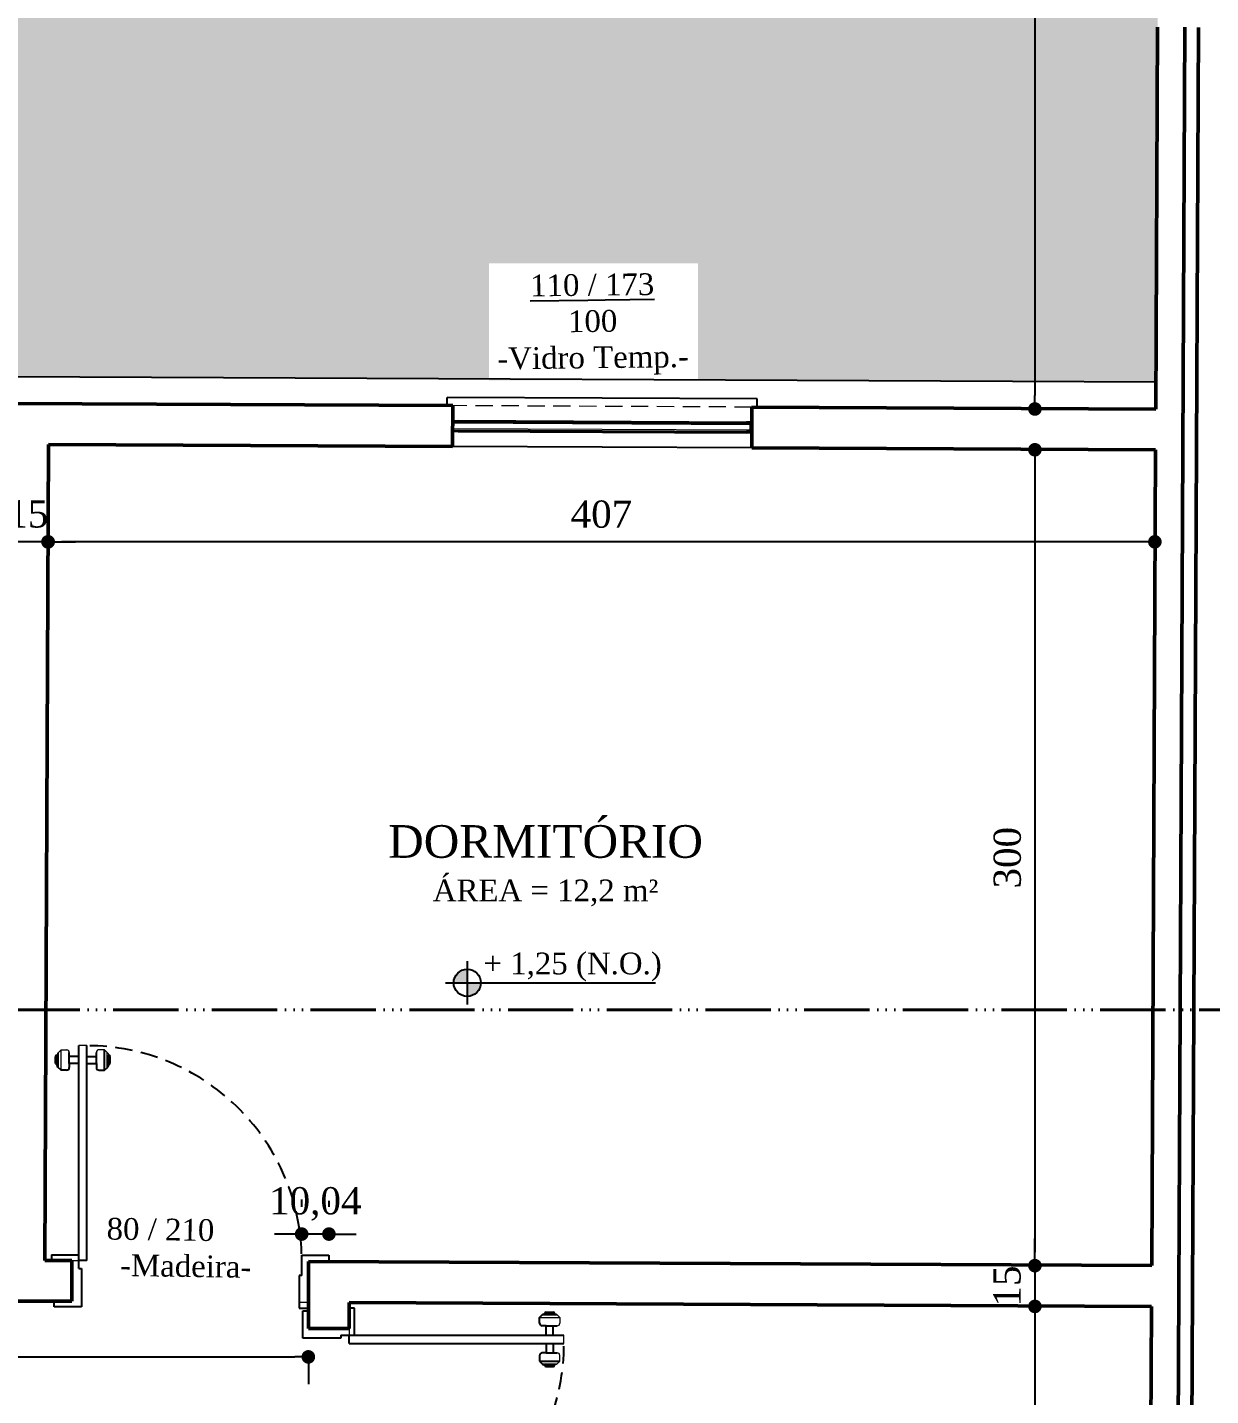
# Model space of a CAD drawing. Header units: millimetres. Extents: x 103208 to 171806, y -164 to 10038.
# Drawn here: x 113677 to 114112, y 6944 to 7448 of the extents above; entities that cross this region are included whole.
import ezdxf

# ---------------------------------------------------------------- set-up
doc = ezdxf.new("R2010")
doc.units = ezdxf.units.MM
doc.linetypes.add('ACAD_ISO06W100', pattern=[36, 24, -3, 0, -3, 0, -3, 0, -3])
doc.linetypes.add('HIDDEN', pattern=[9.525, 6.35, -3.175])
for name, color, linetype in [('ACESSORIOS', 2, 'Continuous'), ('COZINHA', 2, 'Continuous'), ('Hachuria - Moveis', 1, 'Continuous'), ('Piso', 55, 'Continuous'), ('PN010', 1, 'Continuous'), ('PORTAS', 3, 'Continuous'), ('Portas-Cotas', 2, 'Continuous'), ('Portas-Projeção', 55, 'HIDDEN'), ('Texto', 2, 'Continuous')]:
    doc.layers.add(name, color=color, linetype=linetype)
for name, color, linetype, lineweight in [('Corte Planta', 4, 'ACAD_ISO06W100', 40), ('Hachura', 1, 'Continuous', 9), ('Moveis', 1, 'Continuous', 9), ('Parede Baixa', 5, 'Continuous', 50), ('Portas - Janelas', 2, 'Continuous', 20), ('Projeção Janela', 15, 'HIDDEN', 9)]:
    doc.layers.add(name, color=color, linetype=linetype, lineweight=lineweight)
doc.styles.add('Valéria', font='romantic.ttf', dxfattribs={"height": 10})
doc.dimstyles.new('Cota - 50', dxfattribs={"dimtxt": 10, "dimasz": 5, "dimexe": 10, "dimexo": 20, "dimgap": 5, "dimtad": 1, "dimtxsty": 'Valéria', "dimblk": 'DOT', "dimcen": 0, "dimclrd": 12, "dimclre": 12, "dimclrt": 2, "dimazin": 2, "dimtfac": 1, "dimtix": 1, "dimtmove": 0, "dimatfit": 3, "dimldrblk": 'DOT', "dimfxl": 1, "dimarcsym": 0})

# ---------------------------------------------------------------- blocks, each defined once
blk = doc.blocks.new('_Dot')
at = {"color": 0, "linetype": 'ByBlock', "lineweight": -2}
blk.add_line((-0.5, 0), (-1, 0), dxfattribs=at)
at = {"color": 0, "linetype": 'ByBlock', "const_width": 0.5}
blk.add_lwpolyline([(-0.25, 0, 1), (0.25, 0, 1)], format="xyb", close=True, dxfattribs=at)
blk = doc.blocks.new('*D641')
at = {"color": 12, "lineweight": -2, "transparency": 16777216}
for p, q in [((113684.73, 7259.36), (113684.73, 7268.4)), ((114091.8, 7257.42), (114091.8, 7268.4)), ((114086.8, 7258.4), (113689.73, 7258.4))]:
    blk.add_line(p, q, dxfattribs=at)
at = {"layer": 'Defpoints', "color": 0, "transparency": 16777216}
for p in [(113684.73, 7258.4), (113684.73, 7239.36, 9825), (114091.8, 7237.42, 9825)]:
    blk.add_point(p, dxfattribs=at)
at = {"color": 12, "lineweight": -2, "transparency": 16777216, "xscale": 5, "yscale": 5, "zscale": 5, "rotation": 180}
blk.add_blockref('_Dot', (113684.73, 7258.4), dxfattribs=at)
at = {"color": 12, "lineweight": -2, "transparency": 16777216, "xscale": 5, "yscale": 5, "zscale": 5}
blk.add_blockref('_Dot', (114091.8, 7258.4), dxfattribs=at)
at = {"color": 2, "transparency": 16777216, "insert": (113888.27, 7268.52), "char_height": 10, "attachment_point": 5, "style": 'Valéria'}
blk.add_mtext('407', dxfattribs=at)
blk = doc.blocks.new('*D718')
at = {"color": 12, "lineweight": -2, "transparency": 16777216}
for p, q in [((114072.17, 7292.25), (114037.68, 7292.25)), ((114047.68, 7287.25), (114047.68, 6997.25)), ((114070.63, 6992.25), (114037.68, 6992.25))]:
    blk.add_line(p, q, dxfattribs=at)
at = {"layer": 'Defpoints', "color": 0, "transparency": 16777216}
for p in [(114092.17, 7292.25, 9825), (114047.68, 6992.25), (114090.63, 6992.25, 9825)]:
    blk.add_point(p, dxfattribs=at)
at = {"color": 12, "lineweight": -2, "transparency": 16777216, "xscale": 5, "yscale": 5, "zscale": 5}
for p, rotation in [((114047.68, 7292.25), 90), ((114047.68, 6992.25), 270)]:
    blk.add_blockref('_Dot', p, dxfattribs=dict(at, rotation=rotation))
at = {"color": 2, "transparency": 16777216, "insert": (114037.57, 7142.25), "char_height": 10, "attachment_point": 5, "rotation": 90, "style": 'Valéria'}
blk.add_mtext('300', dxfattribs=at)
blk = doc.blocks.new('*D719')
at = {"color": 12, "lineweight": -2, "transparency": 16777216}
for p, q in [((114047.68, 6997.25), (114047.68, 7002.25)), ((114070.63, 6992.25), (114037.68, 6992.25)), ((114047.68, 6992.25), (114047.68, 6977.25)), ((114070.56, 6977.25), (114037.68, 6977.25)), ((114047.68, 6972.25), (114047.68, 6967.25))]:
    blk.add_line(p, q, dxfattribs=at)
at = {"layer": 'Defpoints', "color": 0, "transparency": 16777216}
for p in [(114090.63, 6992.25, 9825), (114047.68, 6977.25), (114090.56, 6977.25, 9825)]:
    blk.add_point(p, dxfattribs=at)
at = {"color": 12, "lineweight": -2, "transparency": 16777216, "xscale": 5, "yscale": 5, "zscale": 5}
for p, rotation in [((114047.68, 6992.25), 270), ((114047.68, 6977.25), 90)]:
    blk.add_blockref('_Dot', p, dxfattribs=dict(at, rotation=rotation))
at = {"color": 2, "transparency": 16777216, "insert": (114037.48, 6984.75), "char_height": 10, "attachment_point": 5, "rotation": 90, "style": 'Valéria'}
blk.add_mtext('15', dxfattribs=at)
blk = doc.blocks.new('*D720')
at = {"color": 12, "lineweight": -2, "transparency": 16777216}
for p, q in [((114070.56, 6977.25), (114037.68, 6977.25)), ((114047.68, 6972.25), (114047.68, 6637.21)), ((114068.91, 6632.21), (114037.68, 6632.21))]:
    blk.add_line(p, q, dxfattribs=at)
at = {"layer": 'Defpoints', "color": 0, "transparency": 16777216}
for p in [(114090.56, 6977.25, 9825), (114047.68, 6632.21), (114088.91, 6632.21, 9825)]:
    blk.add_point(p, dxfattribs=at)
at = {"color": 12, "lineweight": -2, "transparency": 16777216, "xscale": 5, "yscale": 5, "zscale": 5}
for p, rotation in [((114047.68, 6977.25), 90), ((114047.68, 6632.21), 270)]:
    blk.add_blockref('_Dot', p, dxfattribs=dict(at, rotation=rotation))
at = {"color": 2, "transparency": 16777216, "insert": (114037.48, 6804.73), "char_height": 10, "attachment_point": 5, "rotation": 90, "style": 'Valéria'}
blk.add_mtext('345', dxfattribs=at)
blk = doc.blocks.new('*D721')
at = {"color": 12, "lineweight": -2, "transparency": 16777216}
for p, q in [((114074.06, 7712.65), (114037.68, 7712.65)), ((114047.68, 7707.65), (114047.68, 7312.25)), ((114072.13, 7307.25), (114037.68, 7307.25))]:
    blk.add_line(p, q, dxfattribs=at)
at = {"layer": 'Defpoints', "color": 0, "transparency": 16777216}
for p in [(114094.06, 7712.65, 9825), (114047.68, 7307.25), (114092.13, 7307.25, 9825)]:
    blk.add_point(p, dxfattribs=at)
at = {"color": 12, "lineweight": -2, "transparency": 16777216, "xscale": 5, "yscale": 5, "zscale": 5}
for p, rotation in [((114047.68, 7712.65), 90), ((114047.68, 7307.25), 270)]:
    blk.add_blockref('_Dot', p, dxfattribs=dict(at, rotation=rotation))
at = {"color": 2, "transparency": 16777216, "insert": (114037.57, 7509.95), "char_height": 10, "attachment_point": 5, "rotation": 90, "style": 'Valéria'}
blk.add_mtext('410', dxfattribs=at)
blk = doc.blocks.new('*D773')
at = {"color": 12, "lineweight": -2, "transparency": 16777216}
for p, q in [((113493.49, 6960.05), (113493.49, 6948.7)), ((113498.49, 6958.7), (113775.49, 6958.7)), ((113780.49, 6956.64), (113780.49, 6948.7))]:
    blk.add_line(p, q, dxfattribs=at)
at = {"layer": 'Defpoints', "color": 0, "transparency": 16777216}
for p in [(113493.49, 6980.05, 9825), (113780.49, 6976.64, 9825), (113780.49, 6958.7)]:
    blk.add_point(p, dxfattribs=at)
at = {"color": 12, "lineweight": -2, "transparency": 16777216, "xscale": 5, "yscale": 5, "zscale": 5, "rotation": 180}
blk.add_blockref('_Dot', (113493.49, 6958.7), dxfattribs=at)
at = {"color": 12, "lineweight": -2, "transparency": 16777216, "xscale": 5, "yscale": 5, "zscale": 5}
blk.add_blockref('_Dot', (113780.49, 6958.7), dxfattribs=at)
at = {"color": 2, "transparency": 16777216, "insert": (113636.99, 6968.81), "char_height": 10, "attachment_point": 5, "style": 'Valéria'}
blk.add_mtext('287', dxfattribs=at)
blk = doc.blocks.new('*D776')
at = {"color": 12, "lineweight": -2, "transparency": 16777216}
for p, q in [((113669.82, 7278.4), (113669.82, 7268.41)), ((113684.82, 7277.16), (113684.82, 7268.41)), ((113664.82, 7258.41), (113659.82, 7258.41)), ((113684.82, 7258.41), (113669.82, 7258.41)), ((113689.82, 7258.41), (113694.82, 7258.41))]:
    blk.add_line(p, q, dxfattribs=at)
at = {"layer": 'Defpoints', "color": 0, "transparency": 16777216}
for p in [(113669.82, 7258.41), (113669.82, 7258.4, 9825), (113684.82, 7257.16)]:
    blk.add_point(p, dxfattribs=at)
at = {"color": 12, "lineweight": -2, "transparency": 16777216, "xscale": 5, "yscale": 5, "zscale": 5}
blk.add_blockref('_Dot', (113669.82, 7258.41), dxfattribs=at)
at = {"color": 12, "lineweight": -2, "transparency": 16777216, "xscale": 5, "yscale": 5, "zscale": 5, "rotation": 180}
blk.add_blockref('_Dot', (113684.82, 7258.41), dxfattribs=at)
at = {"color": 2, "transparency": 16777216, "insert": (113677.32, 7268.6), "char_height": 10, "attachment_point": 5, "style": 'Valéria'}
blk.add_mtext('15', dxfattribs=at)
blk = doc.blocks.new('*D1094')
at = {"color": 12, "lineweight": -2, "transparency": 16777216}
for p, q in [((113778.03, 7016.56), (113778.03, 7013.86)), ((113788.06, 7016.09), (113788.06, 7013.86)), ((113773.03, 7003.86), (113768.03, 7003.86)), ((113788.06, 7003.86), (113778.03, 7003.86)), ((113793.06, 7003.86), (113798.06, 7003.86))]:
    blk.add_line(p, q, dxfattribs=at)
at = {"layer": 'Defpoints', "color": 0, "transparency": 16777216}
for p in [(113778.03, 7003.86), (113778.03, 6996.56, 9825), (113788.06, 6996.09, 9825)]:
    blk.add_point(p, dxfattribs=at)
at = {"color": 12, "lineweight": -2, "transparency": 16777216, "xscale": 5, "yscale": 5, "zscale": 5}
blk.add_blockref('_Dot', (113778.03, 7003.86), dxfattribs=at)
at = {"color": 12, "lineweight": -2, "transparency": 16777216, "xscale": 5, "yscale": 5, "zscale": 5, "rotation": 180}
blk.add_blockref('_Dot', (113788.06, 7003.86), dxfattribs=at)
at = {"color": 2, "transparency": 16777216, "insert": (113783.05, 7014.93), "char_height": 10, "attachment_point": 5, "style": 'Valéria'}
blk.add_mtext('10,04', dxfattribs=at)

msp = doc.modelspace()

# ---------------------------------------------------------------- hatches: boundary and pattern name
h = msp.add_hatch()
h.set_pattern_fill('GRASS2', color=74, scale=15, pattern_type=2)
h.set_pattern_definition([(360, (4.5, 0.3), (15, 15), [2.25, -0.45, 0.6, -0.45, 2.25, -9]), (360, (3.75, 0.75), (15, 15), [1.5, -1.125, 2.25, -1.125, 1.5, -7.5]), (360, (9, 6.75), (15, 15), [1.875, -0.75, 1.875, -10.5]), (360, (1.5, 9.75), (15, 15), [0.75, -1.5, 0.75, -12]), (90, (3, 9.75), (-15, 15), [1.35, -13.65]), (90, (7.5, 0.75), (-15, 15), [1.5, -13.5]), (90, (11.25, 6.75), (-15, 15), [1.5, -13.5]), (45, (9.45, 0.6), (1e-14, 15), [1.5, -19.7132034]), (135, (5.55, 0.6), (-15, 1e-14), [1.5, -19.7132034]), (63.434949, (9, 0.675), (8e-10, 15), [1.5, -32.0410197]), (75.9637565, (8.25, 0.75), (5e-10, 15), [1.5, -60.3465844]), (75.9637565, (12, 6.75), (5e-10, 15), [1.2, -60.6465844]), (75.9637565, (3.3, 9.75), (5e-10, 15), [1.05, -60.7965844]), (104.0362435, (6.75, 0.75), (-5e-10, 15), [1.5, -60.3465844]), (104.0362435, (10.5, 6.75), (-5e-10, 15), [1.2, -60.6465844]), (104.0362435, (2.7, 9.75), (-5e-10, 15), [1.05, -60.7965844]), (116.565051, (6, 0.675), (-6e-09, 15), [1.5, -32.041002])])
h.paths.add_polyline_path([(113232.31888, 7435.4676), (113247.00266, 7435.4676), (113246.815, 7267.07274), (113232.13122, 7267.07274)])
h.paths.add_polyline_path([(113233.00358, 7714.8074), (113247.56395, 7714.8074), (113247.56395, 7535.43053), (113233.00358, 7535.43053)])
h.paths.add_polyline_path([(113958.49926, 7485.77679), (113835.75207, 7485.77679), (113835.75207, 7558.14155), (113958.49926, 7558.14155)], flags=16)
h.paths.add_polyline_path([(113846.95025, 7317.836), (113846.95025, 7360.80591), (113923.7276, 7360.80591), (113923.7276, 7317.836)], flags=17)
h.paths.add_polyline_path([(113672.1907, 7319.24809), (114092.17948, 7317.24621), (114094.06418, 7712.6505), (113672.18788, 7709.50846), (113672.1907, 7693.57326), (113717.47239, 7693.57326), (113717.47239, 7573.28178), (113672.1907, 7573.28178)])
at = {"layer": 'Portas - Janelas'}
h = msp.add_hatch(color=256, dxfattribs=at)
edge = h.paths.add_edge_path()
edge.add_arc((113838.94063, 7096.26439), 5, 90, 180)
edge.add_line((113833.94063, 7096.26439), (113838.94063, 7096.26439))
edge.add_line((113838.94063, 7096.26439), (113838.94063, 7101.26439))
edge = h.paths.add_edge_path()
edge.add_arc((113838.94063, 7096.26439), 5, 270, 360)
edge.add_line((113843.94063, 7096.26439), (113838.94063, 7096.26439))
edge.add_line((113838.94063, 7096.26439), (113838.94063, 7091.26439))

# ---------------------------------------------------------------- linework, layer by layer
msp.add_line((113670.11266, 7319.25799, 9825), (114092.17948, 7317.24621, 9825))
at = {"layer": 'ACESSORIOS'}
for p, q in [((113831.48557, 7308.4887, 9825), (113831.48954, 7311.48813, 9825)), ((113945.53872, 7311.01949, 9825), (113831.48954, 7311.48813, 9825)), ((113943.5262, 7292.95448, 9825), (113833.52745, 7293.47879, 9825)), ((113686.06357, 6996.17827, 9825), (113686.06357, 6994.17827, 9825)), ((113687.05541, 6977.14252, 9825), (113687.05541, 6979.14252, 9825)), ((113778.49306, 6975.62732, 9825), (113780.49306, 6975.62732, 9825)), ((113797.49306, 6976.64235, 9825), (113795.52881, 6976.64235, 9825))]:
    msp.add_line(p, q, dxfattribs=at)
at = {"layer": 'ACESSORIOS', "color": 2, "linetype": 'Continuous'}
for p, q in [((113696.0634, 6996.14252, 9825), (113686.0634, 6996.14252, 9825)), ((113697.0634, 6977.14252, 9825), (113687.07843, 6977.14252, 9825)), ((113778.49306, 6965.64235, 9825), (113778.49306, 6975.62732, 9825)), ((113797.49306, 6966.64235, 9825), (113797.49306, 6976.64235, 9825))]:
    msp.add_line(p, q, dxfattribs=at)
at = {"layer": 'Corte Planta'}
msp.add_line((115765.52896, 7086.27779), (112706.99498, 7086.27779), dxfattribs=at)
at = {"layer": 'COZINHA'}
msp.add_line((113945.53465, 7307.94508, 9825), (113945.53872, 7311.01949, 9825), dxfattribs=at)
at = {"layer": 'Hachura'}
for p, q in [((113833.57273, 7302.97873, 9825), (113835.52558, 7302.97891, 9825)), ((113834.02563, 7302.47877, 9825), (113835.52563, 7302.47891, 9825)), ((113834.02591, 7299.47877, 9825), (113834.02563, 7302.47877, 9825)), ((113943.10342, 7301.43684, 9825), (113834.02568, 7301.98646, 9825)), ((113833.55367, 7298.97873, 9825), (113835.52595, 7298.97891, 9825)), ((113943.10361, 7299.43685, 9825), (113834.02586, 7299.98648, 9825)), ((113834.02591, 7299.47877, 9825), (113835.52591, 7299.47891, 9825))]:
    msp.add_line(p, q, dxfattribs=at)
at = {"layer": 'Hachuria - Moveis'}
for p, q in [((113943.57148, 7302.45413, 9825), (113941.60333, 7302.45395, 9825)), ((113943.10337, 7301.95409, 9825), (113941.60337, 7301.95395, 9825)), ((113943.10365, 7298.95409, 9825), (113943.10337, 7301.95409, 9825)), ((113943.10365, 7298.95409, 9825), (113941.60365, 7298.95395, 9825)), ((113943.55242, 7298.45413, 9825), (113941.6037, 7298.45395, 9825))]:
    msp.add_line(p, q, dxfattribs=at)
msp.add_circle((113838.94063, 7096.26439), 5, dxfattribs=at)
at = {"layer": 'Moveis'}
for p, q in [((113835.52558, 7302.97891, 9825), (113835.52563, 7302.47891, 9825)), ((113941.60333, 7302.45395, 9825), (113941.60337, 7301.95395, 9825)), ((113835.52591, 7299.47891, 9825), (113835.52595, 7298.97891, 9825)), ((113941.60365, 7298.95395, 9825), (113941.6037, 7298.45395, 9825))]:
    msp.add_line(p, q, dxfattribs=at)
at = {"layer": 'Parede Baixa'}
for p, q in [((114092.13182, 7307.24632, 9825), (114092.80078, 7447.59277, 9825)), ((114095.90886, 6001.66239, 9825), (114102.80089, 7447.59277, 9825)), ((114100.9088, 6001.63856, 9825), (114107.80083, 7447.56894, 9825)), ((113670.065, 7309.25811, 9825), (113833.59895, 7308.47862, 9825)), ((113833.52745, 7293.47879, 9825), (113833.59895, 7308.47862, 9825)), ((113943.5262, 7292.95448, 9825), (113943.5977, 7307.95431, 9825)), ((113943.5977, 7307.95431, 9825), (114092.13182, 7307.24632, 9825)), ((113683.5634, 6994.19019, 9825), (113684.99333, 7294.18678, 9825)), ((113684.99333, 7294.18678, 9825), (113833.52745, 7293.47879, 9825)), ((113943.5262, 7292.95448, 9825), (114092.06032, 7292.24649, 9825)), ((114090.63038, 6992.2499, 9825), (114092.06032, 7292.24649, 9825)), ((113683.5634, 6994.19019, 9825), (113693.5634, 6994.14252, 9825)), ((113693.5634, 6994.14252, 9825), (113693.5634, 6979.14235, 9825)), ((113780.49306, 6993.72817, 9825), (114090.63038, 6992.2499, 9825)), ((113780.49306, 6969.14235, 9825), (113780.49306, 6993.72817, 9825)), ((113605.56504, 6979.51379, 9825), (113683.49167, 6979.14235, 9825)), ((113693.5634, 6979.14235, 9825), (113683.49167, 6979.14235, 9825)), ((113780.42156, 6978.72834, 9825), (113780.49306, 6978.728, 9825)), ((113795.49306, 6969.14235, 9825), (113795.49306, 6978.65651, 9825)), ((113795.49306, 6978.65651, 9825), (114090.55889, 6977.25007, 9825)), ((114088.91423, 6632.20599, 9825), (114090.55889, 6977.25007, 9825)), ((113795.49306, 6969.14235, 9825), (113780.49306, 6969.14235, 9825))]:
    msp.add_line(p, q, dxfattribs=at)
at = {"layer": 'Piso'}
for p, q in [((113835.52558, 7302.97891, 9825), (113941.60333, 7302.45395, 9825)), ((113835.52563, 7302.47891, 9825), (113941.60337, 7301.95395, 9825)), ((113835.52591, 7299.47891, 9825), (113941.60365, 7298.95395, 9825)), ((113835.52595, 7298.97891, 9825), (113941.6037, 7298.45395, 9825))]:
    msp.add_line(p, q, dxfattribs=at)
at = {"layer": 'PN010'}
for p, q in [((113838.94063, 7104.26439), (113838.94063, 7088.26439)), ((113830.94063, 7096.26439), (113908.17039, 7096.26439))]:
    msp.add_line(p, q, dxfattribs=at)
at = {"layer": 'PORTAS', "color": 2, "linetype": 'Continuous'}
for p, q in [((113687.5634, 7066.64252, 9825), (113687.5634, 7069.14252, 9825)), ((113688.0634, 7066.14252, 9825), (113688.0634, 7069.64252, 9825)), ((113692.5634, 7069.14252, 9825), (113692.5634, 7070.64252, 9825)), ((113696.0634, 7069.14252, 9825), (113692.5634, 7069.14252, 9825)), ((113692.5634, 7066.64252, 9825), (113692.5634, 7069.14252, 9825)), ((113696.0634, 6994.14252, 9825), (113696.0634, 7073.14252, 9825)), ((113699.0634, 6994.14252, 9825), (113699.0634, 7073.14252, 9825)), ((113699.0634, 7069.14252, 9825), (113702.5634, 7069.14252, 9825)), ((113702.5634, 7069.14252, 9825), (113702.5634, 7070.64252, 9825)), ((113702.5634, 7066.64252, 9825), (113702.5634, 7069.14252, 9825)), ((113705.5634, 7064.14252, 9825), (113705.5634, 7071.64252, 9825)), ((113707.0634, 7066.14252, 9825), (113707.0634, 7069.64252, 9825)), ((113707.5634, 7066.64252, 9825), (113707.5634, 7069.14252, 9825)), ((113688.41695, 7065.28897, 9825), (113688.0634, 7066.14252, 9825)), ((113689.5634, 7064.14252, 9825), (113688.41695, 7065.28897, 9825)), ((113689.49551, 7064.21041, 9825), (113689.5634, 7064.2783, 9825)), ((113691.5634, 7064.14252, 9825), (113689.5634, 7064.14252, 9825)), ((113692.5634, 7066.64252, 9825), (113692.5634, 7065.14252, 9825)), ((113696.0634, 7066.64252, 9825), (113692.5634, 7066.64252, 9825)), ((113699.0634, 7066.64252, 9825), (113702.5634, 7066.64252, 9825)), ((113702.5634, 7066.64252, 9825), (113702.5634, 7065.14252, 9825)), ((113703.5634, 7064.14252, 9825), (113705.5634, 7064.14252, 9825)), ((113705.5634, 7064.14252, 9825), (113706.70985, 7065.28897, 9825)), ((113706.70985, 7065.28897, 9825), (113707.0634, 7066.14252, 9825)), ((113696.0634, 6991.14252, 9825), (113696.0634, 6996.14252, 9825)), ((113699.0634, 6994.14252, 9825), (113696.0634, 6994.14252, 9825)), ((113778.06497, 6996.08666, 9825), (113788.06497, 6996.08666, 9825)), ((113778.06497, 6988.67107, 9825), (113778.06497, 6996.08666, 9825)), ((113788.06497, 6996.08666, 9825), (113788.06497, 6993.69208, 9825)), ((113696.0634, 6991.14252, 9825), (113697.0634, 6991.14252, 9825)), ((113697.0634, 6991.14252, 9825), (113697.0634, 6977.14252, 9825)), ((113777.0634, 6988.67107, 9825), (113777.0634, 6976.63788, 9825)), ((113778.06497, 6988.67107, 9825), (113777.0634, 6988.67107, 9825)), ((113777.0634, 6976.63788, 9825), (113780.49306, 6976.63788, 9825)), ((113865.49306, 6973.14235, 9825), (113866.63951, 6974.2888, 9825)), ((113866.63951, 6974.2888, 9825), (113867.49306, 6974.64235, 9825)), ((113867.49306, 6974.64235, 9825), (113870.99306, 6974.64235, 9825)), ((113867.99306, 6975.14235, 9825), (113870.49306, 6975.14235, 9825)), ((113865.49306, 6971.14235, 9825), (113865.49306, 6973.14235, 9825)), ((113865.56095, 6973.21024, 9825), (113865.62884, 6973.14235, 9825)), ((113867.99306, 6970.14235, 9825), (113866.49306, 6970.14235, 9825)), ((113867.99306, 6970.14235, 9825), (113870.49306, 6970.14235, 9825)), ((113867.99306, 6966.64235, 9825), (113867.99306, 6970.14235, 9825)), ((113870.49306, 6970.14235, 9825), (113871.99306, 6970.14235, 9825)), ((113870.49306, 6966.64235, 9825), (113870.49306, 6970.14235, 9825)), ((113792.49306, 6965.64235, 9825), (113778.49306, 6965.64235, 9825)), ((113792.49306, 6966.64235, 9825), (113792.49306, 6965.64235, 9825)), ((113792.49306, 6966.64235, 9825), (113797.49306, 6966.64235, 9825)), ((113795.49306, 6963.64235, 9825), (113795.49306, 6966.64235, 9825)), ((113795.49306, 6966.64235, 9825), (113874.49306, 6966.64235, 9825)), ((113795.49306, 6963.64235, 9825), (113874.49306, 6963.64235, 9825)), ((113867.99306, 6963.64235, 9825), (113867.99306, 6960.14235, 9825)), ((113870.49306, 6963.64235, 9825), (113870.49306, 6960.14235, 9825)), ((113865.49306, 6959.14235, 9825), (113865.49306, 6957.14235, 9825)), ((113867.99306, 6960.14235, 9825), (113866.49306, 6960.14235, 9825)), ((113867.99306, 6960.14235, 9825), (113870.49306, 6960.14235, 9825)), ((113870.49306, 6960.14235, 9825), (113871.99306, 6960.14235, 9825)), ((113865.49306, 6957.14235, 9825), (113866.63951, 6955.99591, 9825)), ((113865.49306, 6957.14235, 9825), (113872.99306, 6957.14235, 9825)), ((113866.63951, 6955.99591, 9825), (113867.49306, 6955.64235, 9825)), ((113867.49306, 6955.64235, 9825), (113870.99306, 6955.64235, 9825)), ((113867.99306, 6955.14235, 9825), (113870.49306, 6955.14235, 9825))]:
    msp.add_line(p, q, dxfattribs=at)
for centre, radius, start, end in [((113688.0634, 7069.14252, 9825), 0.5, 90, 180), ((113707.0634, 7069.14252, 9825), 0.5, 0, 90), ((113688.0634, 7066.64252, 9825), 0.5, 180, 270), ((113691.5634, 7065.14252, 9825), 1, 270, 0), ((113703.5634, 7065.14252, 9825), 1, 180, 270), ((113707.0634, 7066.64252, 9825), 0.5, 270, 0), ((113867.99306, 6974.64235, 9825), 0.5, 90, 180), ((113870.49306, 6974.64235, 9825), 0.5, 0, 90), ((113866.49306, 6971.14235, 9825), 1, 180, 270), ((113866.49306, 6959.14235, 9825), 1, 90, 180), ((113867.99306, 6955.64235, 9825), 0.5, 180, 270), ((113870.49306, 6955.64235, 9825), 0.5, 270, 0)]:
    msp.add_arc(centre, radius, start, end, dxfattribs=at)
at = {"layer": 'Portas - Janelas', "color": 2, "linetype": 'Continuous'}
for p, q in [((113688.41695, 7070.49608, 9825), (113688.0634, 7069.64252, 9825)), ((113688.5634, 7065.14252, 9825), (113688.5634, 7070.64252, 9825)), ((113689.5634, 7064.14252, 9825), (113689.5634, 7071.64252, 9825)), ((113706.5634, 7065.14252, 9825), (113706.5634, 7070.64252, 9825)), ((113706.70985, 7070.49608, 9825), (113707.0634, 7069.64252, 9825)), ((113866.49306, 6974.14235, 9825), (113871.99306, 6974.14235, 9825)), ((113871.84661, 6974.2888, 9825), (113870.99306, 6974.64235, 9825)), ((113865.49306, 6973.14235, 9825), (113872.99306, 6973.14235, 9825)), ((113866.49306, 6956.14235, 9825), (113871.99306, 6956.14235, 9825)), ((113871.84661, 6955.99591, 9825), (113870.99306, 6955.64235, 9825))]:
    msp.add_line(p, q, dxfattribs=at)
at = {"layer": 'Portas - Janelas'}
for p, q in [((113688.41695, 7070.49608, 9825), (113688.5634, 7070.64252, 9825)), ((113688.5634, 7070.64252, 9825), (113689.5634, 7071.64252, 9825)), ((113689.5634, 7071.64252, 9825), (113691.64346, 7071.64252, 9825)), ((113699.0634, 7073.14252, 9825), (113696.0634, 7073.14252, 9825)), ((113705.5634, 7071.64252, 9825), (113703.43381, 7071.64252, 9825)), ((113706.5634, 7070.64252, 9825), (113705.5634, 7071.64252, 9825)), ((113706.70985, 7070.49608, 9825), (113706.5634, 7070.64252, 9825)), ((113693.56228, 6994.14253, 9825), (113696.0634, 6994.14252, 9825)), ((113780.49306, 6978.72767, 9825), (113777.06201, 6978.72767, 9825)), ((113871.84661, 6974.2888, 9825), (113871.99306, 6974.14235, 9825)), ((113871.99306, 6974.14235, 9825), (113872.99306, 6973.14235, 9825)), ((113795.49306, 6969.14235, 9825), (113795.49306, 6966.64235, 9825)), ((113872.99306, 6973.14235, 9825), (113872.99306, 6971.06229, 9825)), ((113874.49306, 6963.64235, 9825), (113874.49306, 6966.64235, 9825)), ((113872.99306, 6957.14235, 9825), (113872.99306, 6959.27194, 9825)), ((113871.84661, 6955.99591, 9825), (113871.99306, 6956.14235, 9825)), ((113871.99306, 6956.14235, 9825), (113872.99306, 6957.14235, 9825))]:
    msp.add_line(p, q, dxfattribs=at)
for centre, radius, start, end in [((113691.57698, 7070.65822, 9825), 0.98654, 359.0881521, 86.1360537), ((113703.47654, 7070.72652, 9825), 0.917, 92.6710001, 185.255826), ((113872.00876, 6971.12877, 9825), 0.98654, 269.0881521, 356.1360537), ((113872.07706, 6959.22921, 9825), 0.917, 2.6710001, 95.255826)]:
    msp.add_arc(centre, radius, start, end, dxfattribs=at)
at = {"layer": 'Portas-Projeção'}
for centre, start, end in [((113699.0634, 6994.14252, 9825), 1.7522156, 90), ((113795.49306, 6963.64235, 9825), 271.7522156, 0)]:
    msp.add_arc(centre, 79, start, end, dxfattribs=at)
at = {"layer": 'Projeção Janela'}
msp.add_line((113943.5977, 7307.95431, 9825), (113833.59895, 7308.47862, 9825), dxfattribs=at)

# ---------------------------------------------------------------- texts
at = {"layer": 'Portas-Cotas', "insert": (113809.83153, 7356.00441, 9825), "char_height": 8, "attachment_point": 1, "rotation": 0.6973117, "style": 'Valéria'}
msp.add_mtext_dynamic_manual_height_columns('\\pxqc;{\\L110 / 173\\P}100\\P-Vidro Temp.-', width=150, gutter_width=50, heights=[0], dxfattribs=at)
at = {"layer": 'Portas-Cotas', "insert": (113867.72477, 7154.22875), "char_height": 12, "attachment_point": 2, "style": 'Valéria'}
msp.add_mtext('DORMITÓRIO\\P{\\H0.6667x;ÁREA = 12,2 m²}', dxfattribs=at)
at = {"layer": 'Portas-Cotas', "insert": (113735.4846, 6998.72019), "char_height": 8, "attachment_point": 5, "rotation": 359.1985974, "style": 'Valéria'}
msp.add_mtext('\\pxi-2.3669;80 / 210\\P\\pi0;-Madeira-', dxfattribs=at)
at = {"layer": 'Texto', "insert": (113844.90412, 7107.37089), "char_height": 8, "attachment_point": 1, "style": 'Valéria'}
msp.add_mtext('+ 1,25 (N.O.)', dxfattribs=at)

# ---------------------------------------------------------------- dimensions: what is measured, and where the dimension line sits
for base, p1, p2, angle, text, picture, middle in [((114047.67612, 7307.24632), (114094.06418, 7712.6505, 9825), (114092.13182, 7307.24632, 9825), 90, '410', '*D721', (114037.56517, 7509.94841)), ((113684.73198, 7258.40408), (114091.79897, 7237.41621, 9825), (113684.73198, 7239.3565, 9825), 180, '407', '*D641', (113888.26548, 7268.51503))]:
    dim = msp.add_linear_dim(base=base, p1=p1, p2=p2, angle=angle, text=text, dimstyle='Cota - 50')
    dim.commit()
    dim.dimension.update_dxf_attribs({"geometry": picture, "text_midpoint": middle})
for base, p1, p2, picture, middle in [((114047.67612, 6992.2499), (114092.16969, 7292.24597, 9825), (114090.63038, 6992.2499, 9825), '*D718', (114037.56517, 7142.24794)), ((114047.67612, 6977.25007), (114090.63038, 6992.2499, 9825), (114090.55889, 6977.25007, 9825), '*D719', (114037.48381, 6984.74999))]:
    dim = msp.add_linear_dim(base=base, p1=p1, p2=p2, angle=90, dimstyle='Cota - 50')
    dim.commit()
    dim.dimension.update_dxf_attribs({"geometry": picture, "text_midpoint": middle})
dim = msp.add_linear_dim(base=(113669.8226, 7258.40749), p1=(113684.81683, 7257.15696), p2=(113669.8226, 7258.40408, 9825), text='15', dimstyle='Cota - 50')
dim.commit()
dim.dimension.update_dxf_attribs({"geometry": '*D776', "text_midpoint": (113677.31972, 7268.5998)})
for base, p1, p2, picture, middle in [((113778.02646, 7003.86366), (113788.06497, 6996.08666, 9825), (113778.02646, 6996.55812, 9825), '*D1094', (113783.04572, 7014.92875)), ((113780.49306, 6958.70368), (113493.49383, 6980.04798, 9825), (113780.49306, 6976.64235, 9825), '*D773', (113636.99345, 6968.80723))]:
    dim = msp.add_linear_dim(base=base, p1=p1, p2=p2, dimstyle='Cota - 50')
    dim.commit()
    dim.dimension.update_dxf_attribs({"geometry": picture, "text_midpoint": middle})
dim = msp.add_linear_dim(base=(114047.67612, 6632.20599), p1=(114090.55889, 6977.25007, 9825), p2=(114088.91423, 6632.20599, 9825), angle=90, text='345', dimstyle='Cota - 50', override={"dimtmove": 1})
dim.commit()
dim.dimension.update_dxf_attribs({"geometry": '*D720', "text_midpoint": (114037.48381, 6804.72803)})

doc.saveas('drawing.dxf')
